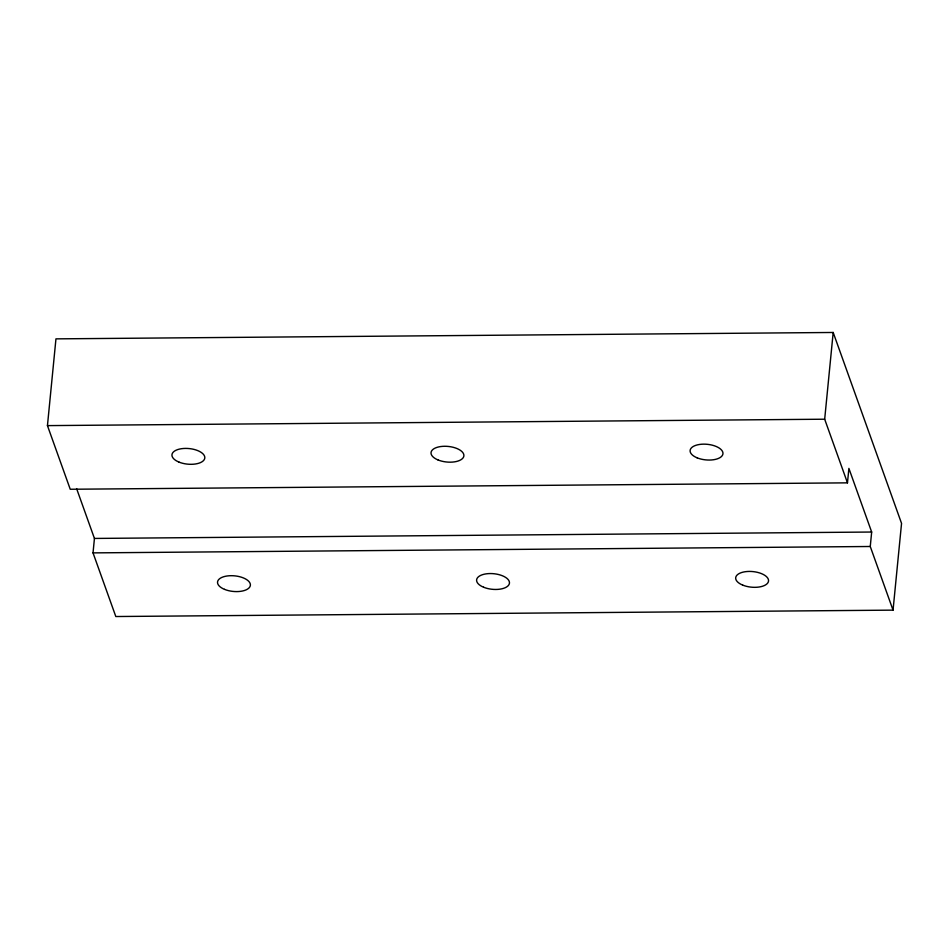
<?xml version="1.0" encoding="UTF-8"?>
<svg xmlns="http://www.w3.org/2000/svg" width="949" height="949" viewBox="0 0 949 949"><rect width="100%" height="100%" fill="white"/><g stroke="black" fill="none" stroke-linecap="round" stroke-linejoin="round"><path stroke-width="1.42" d="M893.045 610.136L870.257 546.494L871.668 532.033L848.892 468.391L847.469 482.851L70.238 489.257L47.45 425.615L55.955 338.864L833.186 332.47L901.55 523.385L893.045 610.136L115.814 616.53L93.026 552.887L94.437 538.439L76.608 488.628M847.469 482.851L824.681 419.209L833.186 332.47M47.45 425.615L824.681 419.209M94.437 538.439L871.668 532.033M93.026 552.887L870.257 546.494M224.522 589.365A16.501 7.829 5.6 0 0 250.334 585.58A16.501 7.829 5.6 0 0 227.013 575.996A16.501 7.829 5.6 0 0 224.522 589.365M483.599 587.229A16.501 7.829 5.6 0 0 509.411 583.445A16.501 7.829 5.6 0 0 486.09 573.86A16.501 7.829 5.6 0 0 483.599 587.229M742.676 585.094A16.501 7.829 5.6 0 0 768.488 581.31A16.501 7.829 5.6 0 0 745.167 571.725A16.501 7.829 5.6 0 0 742.676 585.094M438.023 459.945A16.501 7.829 5.6 0 0 463.836 456.161A16.501 7.829 5.6 0 0 440.514 446.576A16.501 7.829 5.6 0 0 438.023 459.945M178.946 462.08A16.501 7.829 5.6 0 0 204.759 458.296A16.501 7.829 5.6 0 0 181.437 448.711A16.501 7.829 5.6 0 0 178.946 462.08M697.1 457.821A16.501 7.829 5.6 0 0 722.913 454.025A16.501 7.829 5.6 0 0 699.591 444.452A16.501 7.829 5.6 0 0 697.1 457.821"/></g></svg>
